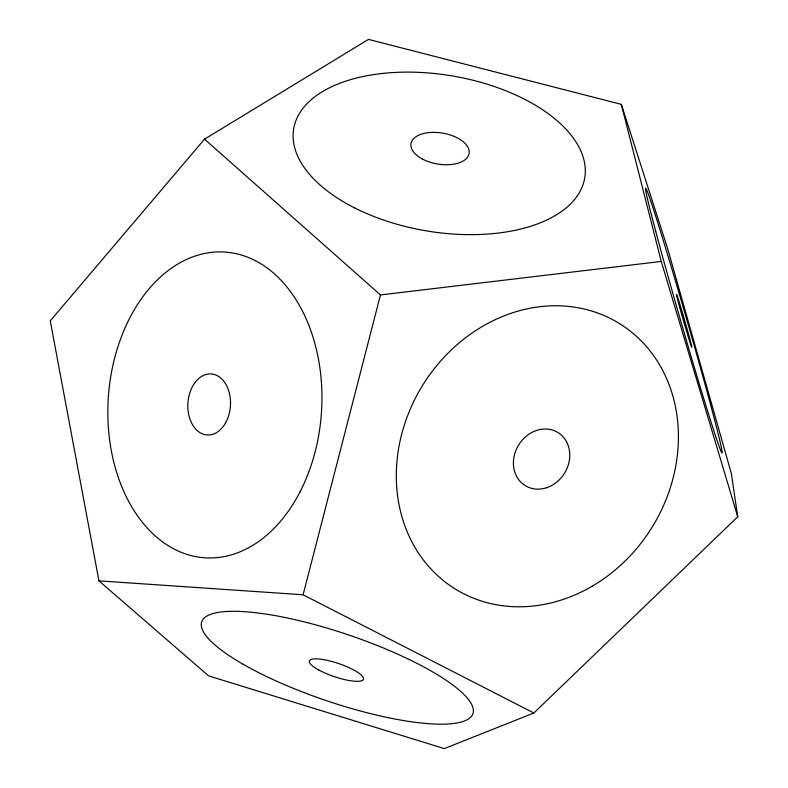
<?xml version="1.0" encoding="UTF-8"?>
<svg xmlns="http://www.w3.org/2000/svg" width="788" height="788" viewBox="0 0 788 788"><rect width="100%" height="100%" fill="white"/><g stroke="black" fill="none" stroke-linecap="round" stroke-linejoin="round"><path stroke-width="1.18" d="M533.85 713.002L303.104 594.782L380.466 294.939L204.525 139.151L50.255 320.874L98.933 580.855L208.593 675.877L444.304 748.6L533.85 713.002L737.745 516.761L731.382 473.686L667.712 248.831L621.318 104.361L368.489 39.4L204.525 139.151M380.466 294.939L661.25 261.439L737.745 516.761M98.933 580.855L303.104 594.782M621.318 104.361L661.25 261.439M655.705 231.288A137.555 3.083 73.9 0 0 720.459 449.899A137.555 3.083 73.9 0 0 675.72 281.809A137.555 3.083 73.9 0 0 655.705 231.288M299.962 491.988A153.197 106.833 -86.3 0 0 228.697 252.416A153.197 106.833 -86.3 0 0 116.063 470.426A153.197 106.833 -86.3 0 0 299.962 491.988M355.083 208.14A147.573 78.544 9.6 0 0 584.726 177.911A147.573 78.544 9.6 0 0 377.826 74.003A147.573 78.544 9.6 0 0 355.083 208.14M592.202 586.193A156.073 134.896 -58.3 0 0 622.53 325.513A156.073 134.896 -58.3 0 0 397.388 457.158A156.073 134.896 -58.3 0 0 592.202 586.193M243.078 664.225A143.15 34.672 18.7 0 0 469.421 718.282A143.15 34.672 18.7 0 0 299.489 620.717A143.15 34.672 18.7 0 0 243.078 664.225M225.535 422.949A30.594 21.306 -86.3 0 0 212.868 374.142A30.594 21.306 -86.3 0 0 189.11 416.291A30.594 21.306 -86.3 0 0 225.535 422.949M679.699 307.3A27.432 0.611 73.9 0 0 691.775 347.281A27.432 0.611 73.9 0 0 681.068 308.216A27.432 0.611 73.9 0 0 679.699 307.3M422.072 158.831A29.451 15.642 9.6 0 0 468.949 154.251A29.451 15.642 9.6 0 0 429.204 132.581A29.451 15.642 9.6 0 0 422.072 158.831M318.835 670.036A28.555 6.895 18.7 0 0 363.101 679.837A28.555 6.895 18.7 0 0 327.315 660.364A28.555 6.895 18.7 0 0 318.835 670.036M546.32 487.802A31.195 26.94 -58.2 0 0 563.292 437.015A31.195 26.94 -58.2 0 0 515.175 452.371A31.195 26.94 -58.2 0 0 546.32 487.802"/></g></svg>
